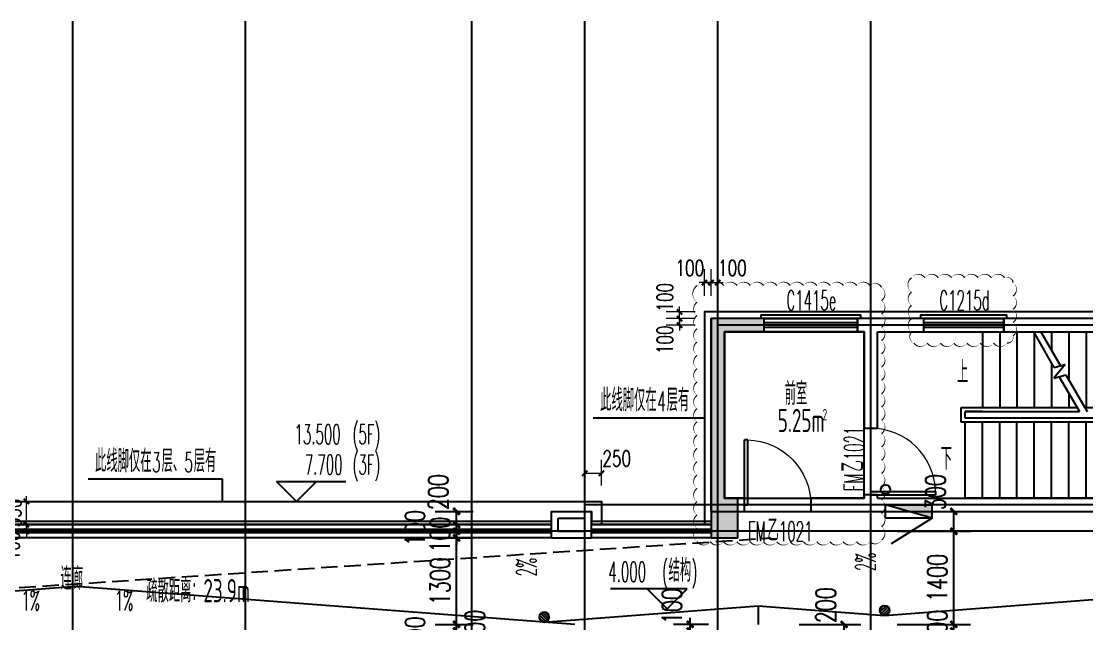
# Model space of a CAD drawing. Extents: x -129588 to 17450, y 1144 to 109436.
# Drawn here: x -30488 to -14465, y 88008 to 97069 of the extents above; entities that cross this region are included whole.
import ezdxf

# ---------------------------------------------------------------- set-up
doc = ezdxf.new("R2010")
doc.units = 0
doc.header["$LTSCALE"] = 1000
doc.header["$MEASUREMENT"] = 0
doc.linetypes.add('DASH', pattern=[0.35, 0.25, -0.1])
for name, color, linetype in [('-消防立管', 1, 'Continuous'), ('A-外装饰线脚', 7, 'Continuous'), ('A-疏散距离', 105, 'DASH'), ('A-第三道尺寸线', 105, 'Continuous'), ('A-线脚看线', 9, 'Continuous'), ('AE-FLOR', 151, 'Continuous'), ('DIM_ELEV', 3, 'Continuous'), ('DIM_LEAD', 3, 'Continuous'), ('DIM_SYMB', 3, 'Continuous'), ('DOOR_FIRE', 4, 'Continuous'), ('DOOR_FIRE_TEXT', 7, 'Continuous'), ('DOTE', 16, 'Continuous'), ('LABEL_PM', 7, 'Continuous'), ('NL', 5, 'Continuous'), ('PUB_HATCH', 8, 'Continuous'), ('PUB_TEXT', 7, 'Continuous'), ('STAIR', 5, 'Continuous'), ('WALL', 2, 'Continuous'), ('WINDOW', 4, 'Continuous'), ('WINDOW_TEXT', 7, 'Continuous'), ('ys', 154, 'Continuous'), ('剪力墙', 6, 'Continuous'), ('栏杆', 142, 'Continuous')]:
    doc.layers.add(name, color=color, linetype=linetype)
for name, color, linetype, plot in [('A-area(算全面积)', 21, 'Continuous', False), ('A-area(算半面积)', 23, 'Continuous', False), ('Q20160530修改', 20, 'Continuous', False)]:
    doc.layers.add(name, color=color, linetype=linetype, plot=plot)
doc.layers.add('A-第四道尺寸线(线脚尺寸)', color=105, linetype='Continuous', lineweight=5)
doc.styles.add('_TCH_DIM', font='SIMPLEX.shx', dxfattribs={"width": 0.7, "bigfont": 'GBCBIG.shx'})
doc.styles.add('_TCH_DIM_T3', font='SIMPLEX.shx', dxfattribs={"width": 0.705882, "bigfont": 'GBCBIG.shx'})
doc.styles.add('_TCH_WINDOW', font='SIMPLEX.shx', dxfattribs={"width": 0.7, "height": 3.5, "bigfont": 'GBCBIG.shx'})
doc.styles.get("Standard").update_dxf_attribs({"font": 'gbenor.shx', "width": 0.7, "bigfont": 'gbcbig.shx'})
doc.dimstyles.new('_TCH_ARCH&&100', dxfattribs={"dimtxt": 297.5, "dimasz": 100, "dimexe": 250, "dimexo": 300, "dimgap": 100, "dimtad": 1, "dimdec": 0, "dimzin": 0, "dimdsep": 46, "dimtxsty": '_TCH_DIM_T3', "dimblk": 'ARCHTICK', "dimcen": 0.09, "dimclrt": 7, "dimazin": 2, "dimtfac": 1, "dimtdec": 0, "dimtix": 1, "dimtmove": 2, "dimatfit": 3, "dimfxl": 0, "dimtolj": 1, "dimtzin": 0, "dimarcsym": 0})
doc.dimstyles.new('_TCH_ARCH&&80', dxfattribs={"dimtxt": 238, "dimasz": 80, "dimexe": 200, "dimexo": 240, "dimgap": 80, "dimtad": 1, "dimdec": 0, "dimzin": 0, "dimdsep": 46, "dimtxsty": '_TCH_DIM_T3', "dimblk": 'ARCHTICK', "dimcen": 0.09, "dimclrt": 7, "dimazin": 2, "dimtfac": 1, "dimtdec": 0, "dimtix": 1, "dimtmove": 2, "dimatfit": 3, "dimfxl": 0, "dimtolj": 1, "dimtzin": 0, "dimarcsym": 0})

# ---------------------------------------------------------------- blocks, each defined once
blk = doc.blocks.new('zhouxianssceng0329')
at = {"layer": 'DOTE'}
for p, q in [((-29714, 140298), (-29714, 156469)), ((-27114, 132090), (-27114, 156469)), ((-23714, 132090), (-23714, 156469)), ((-22014, 143398), (-22014, 156469)), ((-20014, 143398), (-20014, 156469)), ((-17714, 143398), (-17714, 156469)), ((5501, 151898), (-20014, 151898)), ((5501, 149198), (-22014, 149198)), ((5501, 148798), (-44989, 148798))]:
    blk.add_line(p, q, dxfattribs=at)
blk = doc.blocks.new('jgjlq030328')
at = {"layer": 'PUB_HATCH'}
blk.add_hatch(color=256, dxfattribs=at).paths.add_polyline_path([(-266435, 22212), (-266035, 22212), (-266035, 22812), (-266235, 22812), (-266235, 25312), (-265635, 25312), (-265635, 25512), (-266435, 25512), (-266435, 22612)])
at = {"layer": '剪力墙'}
blk.add_lwpolyline([(-266435, 22212), (-266035, 22212), (-266035, 22812), (-266235, 22812), (-266235, 25312), (-265635, 25312), (-265635, 25512), (-266435, 25512), (-266435, 22612)], close=True, dxfattribs=at)
blk = doc.blocks.new('ssxianjiao0329')
at = {"layer": 'A-线脚看线'}
for points in [[(-17864, 151998), (-17864, 152048), (-19364, 152048), (-19364, 151998)], [(-15664, 151998), (-15664, 152048), (-16964, 152048), (-16964, 151998)], [(-32414, 148948), (-22514, 148948)], [(-21914, 148948), (-20114, 148948)]]:
    blk.add_lwpolyline(points, dxfattribs=at)
blk = doc.blocks.new('$TCHSYS$WIN2D')
for p, q in [((-0.5, 0.5), (0.5, 0.5)), ((-0.5, 0.5), (-0.5, -0.5)), ((0.5, 0.5), (0.5, -0.5)), ((0.5, 0.167), (-0.5, 0.167)), ((0.5, -0.167), (-0.5, -0.167)), ((-0.5, -0.5), (0.5, -0.5))]:
    blk.add_line(p, q)
blk = doc.blocks.new('$DorLib2D$00000001')
for p, q in [((0.45, 0.975), (0.5, 0.975)), ((0.45, 0), (0.45, 0.975)), ((0.5, 0), (0.5, 0.975)), ((0.5, 0), (0.45, 0))]:
    blk.add_line(p, q)
at = {"lineweight": 13}
blk.add_arc((0.475, 0), 0.975, 91.4693, 180, dxfattribs=at)
blk = doc.blocks.new('3-122')
at = {"layer": 'A-area(算全面积)'}
blk.add_lwpolyline([(-141672, 92398), (-141672, 90898), (-141672, 89898), (-140972, 89898), (-139572, 89898), (-139572, 92398)], close=True, dxfattribs=at)
at = {"layer": 'AE-FLOR'}
for points in [[(-144272, 89498), (-154172, 89498)], [(-141872, 89498), (-143672, 89498)], [(-144272, 89298), (-154172, 89298)], [(-141872, 89298), (-143672, 89298)]]:
    blk.add_lwpolyline(points, dxfattribs=at)
at = {"layer": 'DIM_ELEV'}
for p, q in [((-142233, 88534), (-143387, 88534)), ((-142533, 88234), (-142833, 88534)), ((-142533, 88234), (-142233, 88534))]:
    blk.add_line(p, q, dxfattribs=at)
at = {"layer": 'DIM_SYMB'}
for points in [[(-138182, 90498, 0, 0, 0), (-135322, 90498, 0, 0, 0), (-135322, 91798, 0, 0, 0), (-136192, 91798, 80, 0, 0), (-136492, 91798, 0, 0, 0)], [(-137922, 91798, 0, 0, 0), (-137052, 91798, 80, 0, 0), (-136752, 91798, 0, 0, 0)]]:
    blk.add_lwpolyline(points, format="xyseb", dxfattribs=at)
at = {"layer": 'DOOR_FIRE'}
blk.add_line((-141372, 89698), (-140372, 89698), dxfattribs=at)
at = {"layer": 'STAIR'}
for p, q in [((-137792, 92398), (-137026, 92398)), ((-137792, 92398), (-137792, 91258)), ((-137532, 92398), (-137532, 91258)), ((-137272, 92398), (-137272, 91258)), ((-137026, 92398), (-136717, 91863)), ((-137012, 92374), (-137012, 91258)), ((-136911, 92398), (-135972, 92398)), ((-136911, 92398), (-136617, 91889)), ((-136752, 92398), (-136752, 92123)), ((-136492, 92398), (-136492, 91673)), ((-136232, 92398), (-136232, 91258)), ((-136752, 91923), (-136752, 91258)), ((-136717, 91863), (-136545, 91909)), ((-136545, 91909), (-136717, 91703)), ((-136717, 91703), (-136537, 91751)), ((-136637, 91724), (-136333, 91198)), ((-136537, 91751), (-136218, 91198)), ((-136492, 91473), (-136492, 91258)), ((-138112, 91038), (-138112, 91258)), ((-138112, 91258), (-136368, 91258)), ((-138052, 91098), (-138052, 91198)), ((-138052, 91198), (-136333, 91198)), ((-137792, 91198), (-138052, 91198)), ((-137792, 91198), (-136333, 91198)), ((-136252, 91258), (-135912, 91258)), ((-135912, 91038), (-138112, 91038)), ((-135972, 91098), (-138052, 91098)), ((-135972, 91098), (-138052, 91098)), ((-138052, 89898), (-138052, 91038)), ((-137792, 89898), (-137792, 91038)), ((-137532, 89898), (-137532, 91038)), ((-137272, 89898), (-137272, 91038)), ((-137012, 89898), (-137012, 91038)), ((-136752, 89898), (-136752, 91038)), ((-136492, 89898), (-136492, 91038)), ((-136232, 89898), (-136232, 91038)), ((-135972, 89898), (-138052, 89898))]:
    blk.add_line(p, q, dxfattribs=at)
at = {"layer": 'WALL'}
for p, q in [((-141072, 92598), (-141872, 92598)), ((-141872, 89698), (-141872, 92598)), ((-141072, 92398), (-141072, 92598)), ((-139472, 92598), (-139672, 92598)), ((-139672, 92598), (-139672, 92398)), ((-138672, 92598), (-139472, 92598)), ((-138672, 92398), (-138672, 92598)), ((-134572, 92598), (-137472, 92598)), ((-137472, 92598), (-137472, 92398)), ((-141672, 92398), (-141072, 92398)), ((-141672, 89898), (-141672, 92398)), ((-139672, 92398), (-139572, 92398)), ((-139572, 92398), (-139572, 90948)), ((-139372, 92398), (-138672, 92398)), ((-139372, 90948), (-139372, 92398)), ((-137472, 92398), (-134672, 92398)), ((-139572, 90948), (-139372, 90948)), ((-141372, 89898), (-141672, 89898)), ((-141372, 89698), (-141372, 89898)), ((-139572, 89898), (-140372, 89898)), ((-140372, 89898), (-140372, 89698)), ((-139372, 89948), (-139572, 89948)), ((-139572, 89948), (-139572, 89898)), ((-139372, 89898), (-139372, 89948)), ((-139372, 89898), (-134672, 89898)), ((-144272, 89298), (-144272, 89698)), ((-144272, 89698), (-143672, 89698)), ((-144172, 89398), (-144172, 89598)), ((-144172, 89598), (-143772, 89598)), ((-143772, 89398), (-143772, 89598)), ((-143672, 89298), (-143672, 89698)), ((-141872, 89698), (-141372, 89698)), ((-140372, 89698), (-139472, 89698)), ((-139472, 89698), (-134572, 89698)), ((-144272, 89298), (-143672, 89298)), ((-144172, 89398), (-143772, 89398))]:
    blk.add_line(p, q, dxfattribs=at)
at = {"layer": '栏杆'}
for points in [[(-144272, 89423), (-154172, 89423)], [(-141872, 89423), (-143672, 89423)], [(-144272, 89373), (-154172, 89373)], [(-141872, 89373), (-143672, 89373)]]:
    blk.add_lwpolyline(points, dxfattribs=at)
at = {"layer": 'DOOR_FIRE', "xscale": -1000, "yscale": -1000, "zscale": 200, "rotation": 90}
blk.add_blockref('$DorLib2D$00000001', (-139472, 90448), dxfattribs=at)
at = {"layer": 'DOOR_FIRE', "xscale": -1000, "yscale": 1000, "zscale": 200}
blk.add_blockref('$DorLib2D$00000001', (-140872, 89798), dxfattribs=at)
at = {"layer": 'WINDOW'}
ref = blk.add_blockref('$TCHSYS$WIN2D', (-140372, 92498), dxfattribs=dict(at, xscale=1400, yscale=-200, zscale=1400))
ref.add_attrib('A', 'C1415e', (-140739, 92724), dxfattribs={"layer": 'WINDOW_TEXT', "height": 297.5, "style": '_TCH_WINDOW', "width": 0.494118})
ref = blk.add_blockref('$TCHSYS$WIN2D', (-138072, 92498), dxfattribs=dict(at, xscale=1200, yscale=-200, zscale=1200))
ref.add_attrib('A', 'C1215d', (-138439, 92724), dxfattribs={"layer": 'WINDOW_TEXT', "height": 297.5, "style": '_TCH_WINDOW', "width": 0.494118})
at = {"layer": 'DOOR_FIRE_TEXT', "style": '_TCH_WINDOW'}
for s, height, width, p in [('1021', 297.5, 0.494118, (-139572, 90468)), ('乙', 338, 0.7, (-139572, 90296)), ('FM', 297.5, 0.494118, (-139572, 90002))]:
    blk.add_text(s, height=height, rotation=90, dxfattribs=dict(at, width=width)).set_placement(p)
for s, height, width, p in [('乙', 338, 0.7, (-141025, 89248)), ('FM', 297.5, 0.494118, (-141319, 89248)), ('1021', 297.5, 0.494118, (-140852, 89248))]:
    blk.add_text(s, height=height, dxfattribs=dict(at, width=width)).set_placement(p)
at = {"layer": 'PUB_TEXT', "style": '_TCH_DIM'}
for s, height, width, p in [('上', 338, 0.7, (-138173, 91623)), ('下', 338, 0.7, (-138420, 90323)), ('4.000', 297.5, 0.494118, (-143417, 88639)), ('(', 298, 0.494118, (-142610, 88639)), ('结构', 337.6, 0.7, (-142512, 88639)), (')', 298, 0.494118, (-142168, 88639))]:
    blk.add_text(s, height=height, dxfattribs=dict(at, width=width)).set_placement(p)
at = {"layer": 'PUB_TEXT', "width": 0.7}
for s, height, p in [('前室', 337.6, (-140766, 91300)), ('5.25m', 350, (-140870, 90890)), ('2', 175, (-140196, 91065)), ('连廊', 337.6, (-151657, 88518))]:
    blk.add_text(s, height=height, dxfattribs=at).set_placement(p)
blk = doc.blocks.new('_ArchTick')
at = {"color": 0, "linetype": 'ByBlock', "const_width": 0.4}
blk.add_lwpolyline([(-0.5, -0.5), (0.5, 0.5)], dxfattribs=at)
blk = doc.blocks.new('*D1581')
at = {"layer": 'A-第四道尺寸线(线脚尺寸)', "color": 0, "lineweight": -2, "transparency": 16777216}
for p, q in [((-20589, 92598), (-20589, 92678)), ((-20354, 92598), (-20789, 92598)), ((-20354, 92498), (-20789, 92498)), ((-20589, 92498), (-20589, 92598)), ((-20589, 92498), (-20589, 92418))]:
    blk.add_line(p, q, dxfattribs=at)
at = {"layer": 'Defpoints', "color": 0, "transparency": 16777216}
for p in [(-20589, 92598), (-20114, 92598), (-20114, 92498)]:
    blk.add_point(p, dxfattribs=at)
at = {"layer": 'A-第四道尺寸线(线脚尺寸)', "color": 0, "lineweight": -2, "transparency": 16777216, "xscale": 80, "yscale": 80, "zscale": 80}
for p, rotation in [((-20589, 92598), 270), ((-20589, 92498), 90)]:
    blk.add_blockref('_ArchTick', p, dxfattribs=dict(at, rotation=rotation))
at = {"layer": 'A-第四道尺寸线(线脚尺寸)', "color": 7, "transparency": 16777216, "insert": (-20809, 92278), "char_height": 238, "attachment_point": 5, "rotation": 90, "style": '_TCH_DIM_T3'}
blk.add_mtext('\\A1;100', dxfattribs=at)
blk = doc.blocks.new('*D1582')
at = {"layer": 'A-第四道尺寸线(线脚尺寸)', "color": 0, "lineweight": -2, "transparency": 16777216}
for p, q in [((-20589, 92698), (-20589, 92778)), ((-20354, 92698), (-20789, 92698)), ((-20589, 92598), (-20589, 92698)), ((-20354, 92598), (-20789, 92598)), ((-20589, 92598), (-20589, 92518))]:
    blk.add_line(p, q, dxfattribs=at)
at = {"layer": 'Defpoints', "color": 0, "transparency": 16777216}
for p in [(-20589, 92698), (-20114, 92698), (-20114, 92598)]:
    blk.add_point(p, dxfattribs=at)
at = {"layer": 'A-第四道尺寸线(线脚尺寸)', "color": 0, "lineweight": -2, "transparency": 16777216, "xscale": 80, "yscale": 80, "zscale": 80}
for p, rotation in [((-20589, 92698), 270), ((-20589, 92598), 90)]:
    blk.add_blockref('_ArchTick', p, dxfattribs=dict(at, rotation=rotation))
at = {"layer": 'A-第四道尺寸线(线脚尺寸)', "color": 7, "transparency": 16777216, "insert": (-20809, 92918), "char_height": 238, "attachment_point": 5, "rotation": 90, "style": '_TCH_DIM_T3'}
blk.add_mtext('\\A1;100', dxfattribs=at)
blk = doc.blocks.new('*D1583')
at = {"layer": 'A-第四道尺寸线(线脚尺寸)', "color": 0, "lineweight": -2, "transparency": 16777216}
for p, q in [((-20214, 92938), (-20214, 93339)), ((-20114, 92938), (-20114, 93339)), ((-20214, 93139), (-20294, 93139)), ((-20214, 93139), (-20114, 93139)), ((-20114, 93139), (-20034, 93139))]:
    blk.add_line(p, q, dxfattribs=at)
at = {"layer": 'Defpoints', "color": 0, "transparency": 16777216}
for p in [(-20114, 93139), (-20214, 92698), (-20114, 92698)]:
    blk.add_point(p, dxfattribs=at)
at = {"layer": 'A-第四道尺寸线(线脚尺寸)', "color": 0, "lineweight": -2, "transparency": 16777216, "xscale": 80, "yscale": 80, "zscale": 80}
blk.add_blockref('_ArchTick', (-20214, 93139), dxfattribs=at)
at = {"layer": 'A-第四道尺寸线(线脚尺寸)', "color": 0, "lineweight": -2, "transparency": 16777216, "xscale": 80, "yscale": 80, "zscale": 80, "rotation": 180}
blk.add_blockref('_ArchTick', (-20114, 93139), dxfattribs=at)
at = {"layer": 'A-第四道尺寸线(线脚尺寸)', "color": 7, "transparency": 16777216, "insert": (-20434, 93359), "char_height": 238, "attachment_point": 5, "style": '_TCH_DIM_T3'}
blk.add_mtext('\\A1;100', dxfattribs=at)
blk = doc.blocks.new('*D1584')
at = {"layer": 'A-第四道尺寸线(线脚尺寸)', "color": 0, "lineweight": -2, "transparency": 16777216}
for p, q in [((-20114, 92938), (-20114, 93339)), ((-20014, 92938), (-20014, 93339)), ((-20114, 93139), (-20194, 93139)), ((-20114, 93139), (-20014, 93139)), ((-20014, 93139), (-19934, 93139))]:
    blk.add_line(p, q, dxfattribs=at)
at = {"layer": 'Defpoints', "color": 0, "transparency": 16777216}
for p in [(-20014, 93139), (-20114, 92698), (-20014, 92698)]:
    blk.add_point(p, dxfattribs=at)
at = {"layer": 'A-第四道尺寸线(线脚尺寸)', "color": 0, "lineweight": -2, "transparency": 16777216, "xscale": 80, "yscale": 80, "zscale": 80}
blk.add_blockref('_ArchTick', (-20114, 93139), dxfattribs=at)
at = {"layer": 'A-第四道尺寸线(线脚尺寸)', "color": 0, "lineweight": -2, "transparency": 16777216, "xscale": 80, "yscale": 80, "zscale": 80, "rotation": 180}
blk.add_blockref('_ArchTick', (-20014, 93139), dxfattribs=at)
at = {"layer": 'A-第四道尺寸线(线脚尺寸)', "color": 7, "transparency": 16777216, "insert": (-19794, 93359), "char_height": 238, "attachment_point": 5, "style": '_TCH_DIM_T3'}
blk.add_mtext('\\A1;100', dxfattribs=at)
blk = doc.blocks.new('*D1589')
at = {"layer": 'A-第四道尺寸线(线脚尺寸)', "color": 0, "lineweight": -2, "transparency": 16777216}
for p, q in [((-30412, 89498), (-30412, 89578)), ((-30713, 89498), (-30212, 89498)), ((-30412, 89398), (-30412, 89498)), ((-30713, 89398), (-30212, 89398)), ((-30412, 89398), (-30412, 89318))]:
    blk.add_line(p, q, dxfattribs=at)
at = {"layer": 'Defpoints', "color": 0, "transparency": 16777216}
for p in [(-30953, 89498), (-30412, 89498), (-30953, 89398)]:
    blk.add_point(p, dxfattribs=at)
at = {"layer": 'A-第四道尺寸线(线脚尺寸)', "color": 0, "lineweight": -2, "transparency": 16777216, "xscale": 80, "yscale": 80, "zscale": 80}
for p, rotation in [((-30412, 89498), 270), ((-30412, 89398), 90)]:
    blk.add_blockref('_ArchTick', p, dxfattribs=dict(at, rotation=rotation))
at = {"layer": 'A-第四道尺寸线(线脚尺寸)', "color": 7, "transparency": 16777216, "insert": (-30632, 89178), "char_height": 238, "attachment_point": 5, "rotation": 90, "style": '_TCH_DIM_T3'}
blk.add_mtext('\\A1;100', dxfattribs=at)
blk = doc.blocks.new('*D1590')
at = {"layer": 'A-第四道尺寸线(线脚尺寸)', "color": 0, "lineweight": -2, "transparency": 16777216}
for p, q in [((-30412, 89848), (-30412, 89928)), ((-30713, 89848), (-30212, 89848)), ((-30412, 89498), (-30412, 89848)), ((-30713, 89498), (-30212, 89498)), ((-30412, 89498), (-30412, 89418))]:
    blk.add_line(p, q, dxfattribs=at)
at = {"layer": 'Defpoints', "color": 0, "transparency": 16777216}
for p in [(-30953, 89848), (-30412, 89848), (-30953, 89498)]:
    blk.add_point(p, dxfattribs=at)
at = {"layer": 'A-第四道尺寸线(线脚尺寸)', "color": 0, "lineweight": -2, "transparency": 16777216, "xscale": 80, "yscale": 80, "zscale": 80}
for p, rotation in [((-30412, 89848), 270), ((-30412, 89498), 90)]:
    blk.add_blockref('_ArchTick', p, dxfattribs=dict(at, rotation=rotation))
at = {"layer": 'A-第四道尺寸线(线脚尺寸)', "color": 7, "transparency": 16777216, "insert": (-30611, 89673), "char_height": 238, "attachment_point": 5, "rotation": 90, "style": '_TCH_DIM_T3'}
blk.add_mtext('\\A1;350', dxfattribs=at)
blk = doc.blocks.new('*D1591')
at = {"layer": 'A-第四道尺寸线(线脚尺寸)', "color": 0, "lineweight": -2, "transparency": 16777216}
for p, q in [((-22014, 90088), (-22014, 90473)), ((-21764, 90088), (-21764, 90473)), ((-22014, 90273), (-21764, 90273))]:
    blk.add_line(p, q, dxfattribs=at)
at = {"layer": 'Defpoints', "color": 0, "transparency": 16777216}
for p in [(-21764, 90273), (-22014, 89848), (-21764, 89848)]:
    blk.add_point(p, dxfattribs=at)
at = {"layer": 'A-第四道尺寸线(线脚尺寸)', "color": 0, "lineweight": -2, "transparency": 16777216, "xscale": 80, "yscale": 80, "zscale": 80, "rotation": 180}
blk.add_blockref('_ArchTick', (-22014, 90273), dxfattribs=at)
at = {"layer": 'A-第四道尺寸线(线脚尺寸)', "color": 0, "lineweight": -2, "transparency": 16777216, "xscale": 80, "yscale": 80, "zscale": 80}
blk.add_blockref('_ArchTick', (-21764, 90273), dxfattribs=at)
at = {"layer": 'A-第四道尺寸线(线脚尺寸)', "color": 7, "transparency": 16777216, "insert": (-21533, 90493), "char_height": 238, "attachment_point": 5, "style": '_TCH_DIM_T3'}
blk.add_mtext('\\A1;250', dxfattribs=at)
blk = doc.blocks.new('_LV13')
at = {"color": 0}
for p, q in [((-0.07, 0.49), (-0.49, 0.07)), ((0.18, 0.47), (-0.47, -0.18)), ((0.35, 0.35), (-0.35, -0.35)), ((0.47, 0.18), (-0.18, -0.47)), ((0.49, -0.07), (0.07, -0.49))]:
    blk.add_line(p, q, dxfattribs=at)
blk.add_circle((0, 0), 0.5)
blk = doc.blocks.new('XHS1')
at = {"layer": '-消防立管'}
blk.add_hatch(color=253, dxfattribs=at).paths.add_polyline_path([(918395, -437307), (918595, -438007), (918595, -437307)])
for p, q in [((918395, -437307), (918595, -438007)), ((918395, -437307), (918395, -438007)), ((918395, -437307), (918595, -437307)), ((918595, -438007), (918595, -437307)), ((918395, -438007), (918595, -438007))]:
    blk.add_line(p, q, dxfattribs=at)
at = {"ltscale": 0.5}
blk.add_line((918395, -437307), (918009, -437922), dxfattribs=at)
blk = doc.blocks.new('2cengxiaohoushuan0429')
at = {"layer": '-消防立管'}
blk.add_circle((88752, 135494), 70, dxfattribs=at)
at = {"layer": '-消防立管', "xscale": -1, "rotation": 270}
blk.add_blockref('XHS1', (526757, -783329), dxfattribs=at)
blk = doc.blocks.new('*D424')
at = {"layer": 'A-第三道尺寸线', "color": 0, "lineweight": -2, "transparency": 16777216}
for p, q in [((-18791, 87998), (-17864, 87998)), ((-18114, 87798), (-18114, 87998)), ((-18791, 87798), (-17864, 87798))]:
    blk.add_line(p, q, dxfattribs=at)
at = {"layer": 'Defpoints', "color": 0, "transparency": 16777216}
for p in [(-19091, 87998), (-18114, 87998), (-19091, 87798)]:
    blk.add_point(p, dxfattribs=at)
at = {"layer": 'A-第三道尺寸线', "color": 0, "lineweight": -2, "transparency": 16777216, "xscale": 100, "yscale": 100, "zscale": 100}
for p, rotation in [((-18114, 87998), 90), ((-18114, 87798), 270)]:
    blk.add_blockref('_ArchTick', p, dxfattribs=dict(at, rotation=rotation))
at = {"layer": 'A-第三道尺寸线', "color": 7, "transparency": 16777216, "insert": (-18389, 88287), "char_height": 297.5, "attachment_point": 5, "rotation": 90, "style": '_TCH_DIM_T3'}
blk.add_mtext('\\A1;200', dxfattribs=at)
blk = doc.blocks.new('*D457')
at = {"layer": 'A-第三道尺寸线', "color": 0, "lineweight": -2, "transparency": 16777216}
for p, q in [((-20154, 87998), (-20678, 87998)), ((-20428, 87998), (-20428, 88098)), ((-20428, 87898), (-20428, 87998)), ((-20154, 87898), (-20678, 87898)), ((-20428, 87898), (-20428, 87798))]:
    blk.add_line(p, q, dxfattribs=at)
at = {"layer": 'Defpoints', "color": 0, "transparency": 16777216}
for p in [(-20428, 87998), (-19854, 87998), (-19854, 87898)]:
    blk.add_point(p, dxfattribs=at)
at = {"layer": 'A-第三道尺寸线', "color": 0, "lineweight": -2, "transparency": 16777216, "xscale": 100, "yscale": 100, "zscale": 100}
for p, rotation in [((-20428, 87998), 270), ((-20428, 87898), 90)]:
    blk.add_blockref('_ArchTick', p, dxfattribs=dict(at, rotation=rotation))
at = {"layer": 'A-第三道尺寸线', "color": 7, "transparency": 16777216, "insert": (-20703, 88273), "char_height": 297.5, "attachment_point": 5, "rotation": 90, "style": '_TCH_DIM_T3'}
blk.add_mtext('\\A1;100', dxfattribs=at)
blk = doc.blocks.new('*D503')
at = {"layer": 'A-第三道尺寸线', "color": 0, "lineweight": -2, "transparency": 16777216}
for p, q in [((-17314, 89698), (-16214, 89698)), ((-16464, 89398), (-16464, 89698)), ((-17314, 89398), (-16214, 89398))]:
    blk.add_line(p, q, dxfattribs=at)
at = {"layer": 'Defpoints', "color": 0, "transparency": 16777216}
for p in [(-17614, 89698), (-16464, 89698), (-17614, 89398)]:
    blk.add_point(p, dxfattribs=at)
at = {"layer": 'A-第三道尺寸线', "color": 0, "lineweight": -2, "transparency": 16777216, "xscale": 100, "yscale": 100, "zscale": 100}
for p, rotation in [((-16464, 89698), 90), ((-16464, 89398), 270)]:
    blk.add_blockref('_ArchTick', p, dxfattribs=dict(at, rotation=rotation))
at = {"layer": 'A-第三道尺寸线', "color": 7, "transparency": 16777216, "insert": (-16739, 89987), "char_height": 297.5, "attachment_point": 5, "rotation": 90, "style": '_TCH_DIM_T3'}
blk.add_mtext('\\A1;300', dxfattribs=at)
blk = doc.blocks.new('*D504')
at = {"layer": 'A-第三道尺寸线', "color": 0, "lineweight": -2, "transparency": 16777216}
for p, q in [((-17314, 89398), (-16214, 89398)), ((-16464, 87998), (-16464, 89398)), ((-17314, 87998), (-16214, 87998))]:
    blk.add_line(p, q, dxfattribs=at)
at = {"layer": 'Defpoints', "color": 0, "transparency": 16777216}
for p in [(-17614, 89398), (-16464, 89398), (-17614, 87998)]:
    blk.add_point(p, dxfattribs=at)
at = {"layer": 'A-第三道尺寸线', "color": 0, "lineweight": -2, "transparency": 16777216, "xscale": 100, "yscale": 100, "zscale": 100}
for p, rotation in [((-16464, 89398), 90), ((-16464, 87998), 270)]:
    blk.add_blockref('_ArchTick', p, dxfattribs=dict(at, rotation=rotation))
at = {"layer": 'A-第三道尺寸线', "color": 7, "transparency": 16777216, "insert": (-16713, 88698), "char_height": 297.5, "attachment_point": 5, "rotation": 90, "style": '_TCH_DIM_T3'}
blk.add_mtext('\\A1;1400', dxfattribs=at)
blk = doc.blocks.new('*D505')
at = {"layer": 'A-第三道尺寸线', "color": 0, "lineweight": -2, "transparency": 16777216}
for p, q in [((-17314, 87998), (-16214, 87998)), ((-16464, 87998), (-16464, 88098)), ((-16464, 87898), (-16464, 87998)), ((-17314, 87898), (-16214, 87898)), ((-16464, 87898), (-16464, 87798))]:
    blk.add_line(p, q, dxfattribs=at)
at = {"layer": 'Defpoints', "color": 0, "transparency": 16777216}
for p in [(-17614, 87998), (-16464, 87998), (-17614, 87898)]:
    blk.add_point(p, dxfattribs=at)
at = {"layer": 'A-第三道尺寸线', "color": 0, "lineweight": -2, "transparency": 16777216, "xscale": 100, "yscale": 100, "zscale": 100}
for p, rotation in [((-16464, 87998), 270), ((-16464, 87898), 90)]:
    blk.add_blockref('_ArchTick', p, dxfattribs=dict(at, rotation=rotation))
at = {"layer": 'A-第三道尺寸线', "color": 7, "transparency": 16777216, "insert": (-16713, 87948), "char_height": 297.5, "attachment_point": 5, "rotation": 90, "style": '_TCH_DIM_T3'}
blk.add_mtext('\\A1;100', dxfattribs=at)
blk = doc.blocks.new('*D870')
at = {"layer": 'A-第三道尺寸线', "color": 0, "lineweight": -2, "transparency": 16777216}
for p, q in [((-23942, 87898), (-23942, 87998)), ((-24264, 87898), (-23692, 87898)), ((-23942, 87798), (-23942, 87898)), ((-24264, 87798), (-23692, 87798)), ((-23942, 87798), (-23942, 87698))]:
    blk.add_line(p, q, dxfattribs=at)
at = {"layer": 'Defpoints', "color": 0, "transparency": 16777216}
for p in [(-24564, 87898), (-23942, 87898), (-24564, 87798)]:
    blk.add_point(p, dxfattribs=at)
at = {"layer": 'A-第三道尺寸线', "color": 0, "lineweight": -2, "transparency": 16777216, "xscale": 100, "yscale": 100, "zscale": 100}
for p, rotation in [((-23942, 87898), 270), ((-23942, 87798), 90)]:
    blk.add_blockref('_ArchTick', p, dxfattribs=dict(at, rotation=rotation))
at = {"layer": 'A-第三道尺寸线', "color": 7, "transparency": 16777216, "insert": (-24567, 87848), "char_height": 297.5, "attachment_point": 5, "rotation": 90, "style": '_TCH_DIM_T3'}
blk.add_mtext('\\A1;100', dxfattribs=at)
blk = doc.blocks.new('*D871')
at = {"layer": 'A-第三道尺寸线', "color": 0, "lineweight": -2, "transparency": 16777216}
for p, q in [((-24264, 87998), (-23692, 87998)), ((-23942, 87998), (-23942, 88098)), ((-23942, 87898), (-23942, 87998)), ((-24264, 87898), (-23692, 87898)), ((-23942, 87898), (-23942, 87798))]:
    blk.add_line(p, q, dxfattribs=at)
at = {"layer": 'Defpoints', "color": 0, "transparency": 16777216}
for p in [(-24564, 87998), (-23942, 87998), (-24564, 87898)]:
    blk.add_point(p, dxfattribs=at)
at = {"layer": 'A-第三道尺寸线', "color": 0, "lineweight": -2, "transparency": 16777216, "xscale": 100, "yscale": 100, "zscale": 100}
for p, rotation in [((-23942, 87998), 270), ((-23942, 87898), 90)]:
    blk.add_blockref('_ArchTick', p, dxfattribs=dict(at, rotation=rotation))
at = {"layer": 'A-第三道尺寸线', "color": 7, "transparency": 16777216, "insert": (-23667, 87948), "char_height": 297.5, "attachment_point": 5, "rotation": 90, "style": '_TCH_DIM_T3'}
blk.add_mtext('\\A1;100', dxfattribs=at)
blk = doc.blocks.new('*D872')
at = {"layer": 'A-第三道尺寸线', "color": 0, "lineweight": -2, "transparency": 16777216}
for p, q in [((-24264, 89298), (-23692, 89298)), ((-23942, 87998), (-23942, 89298)), ((-24264, 87998), (-23692, 87998))]:
    blk.add_line(p, q, dxfattribs=at)
at = {"layer": 'Defpoints', "color": 0, "transparency": 16777216}
for p in [(-24564, 89298), (-23942, 89298), (-24564, 87998)]:
    blk.add_point(p, dxfattribs=at)
at = {"layer": 'A-第三道尺寸线', "color": 0, "lineweight": -2, "transparency": 16777216, "xscale": 100, "yscale": 100, "zscale": 100}
for p, rotation in [((-23942, 89298), 90), ((-23942, 87998), 270)]:
    blk.add_blockref('_ArchTick', p, dxfattribs=dict(at, rotation=rotation))
at = {"layer": 'A-第三道尺寸线', "color": 7, "transparency": 16777216, "insert": (-24190, 88648), "char_height": 297.5, "attachment_point": 5, "rotation": 90, "style": '_TCH_DIM_T3'}
blk.add_mtext('\\A1;1300', dxfattribs=at)
blk = doc.blocks.new('*D873')
at = {"layer": 'A-第三道尺寸线', "color": 0, "lineweight": -2, "transparency": 16777216}
for p, q in [((-23942, 89398), (-23942, 89498)), ((-24264, 89398), (-23692, 89398)), ((-24264, 89298), (-23692, 89298)), ((-23942, 89298), (-23942, 89398)), ((-23942, 89298), (-23942, 89198))]:
    blk.add_line(p, q, dxfattribs=at)
at = {"layer": 'Defpoints', "color": 0, "transparency": 16777216}
for p in [(-24564, 89398), (-24564, 89298), (-23942, 89398)]:
    blk.add_point(p, dxfattribs=at)
at = {"layer": 'A-第三道尺寸线', "color": 0, "lineweight": -2, "transparency": 16777216, "xscale": 100, "yscale": 100, "zscale": 100}
for p, rotation in [((-23942, 89398), 270), ((-23942, 89298), 90)]:
    blk.add_blockref('_ArchTick', p, dxfattribs=dict(at, rotation=rotation))
at = {"layer": 'A-第三道尺寸线', "color": 7, "transparency": 16777216, "insert": (-24190, 89348), "char_height": 297.5, "attachment_point": 5, "rotation": 90, "style": '_TCH_DIM_T3'}
blk.add_mtext('\\A1;100', dxfattribs=at)
blk = doc.blocks.new('*D874')
at = {"layer": 'A-第三道尺寸线', "color": 0, "lineweight": -2, "transparency": 16777216}
for p, q in [((-23942, 89498), (-23942, 89598)), ((-24264, 89498), (-23692, 89498)), ((-23942, 89398), (-23942, 89498)), ((-24264, 89398), (-23692, 89398)), ((-23942, 89398), (-23942, 89298))]:
    blk.add_line(p, q, dxfattribs=at)
at = {"layer": 'Defpoints', "color": 0, "transparency": 16777216}
for p in [(-24564, 89498), (-23942, 89498), (-24564, 89398)]:
    blk.add_point(p, dxfattribs=at)
at = {"layer": 'A-第三道尺寸线', "color": 0, "lineweight": -2, "transparency": 16777216, "xscale": 100, "yscale": 100, "zscale": 100}
for p, rotation in [((-23942, 89498), 270), ((-23942, 89398), 90)]:
    blk.add_blockref('_ArchTick', p, dxfattribs=dict(at, rotation=rotation))
at = {"layer": 'A-第三道尺寸线', "color": 7, "transparency": 16777216, "insert": (-24567, 89448), "char_height": 297.5, "attachment_point": 5, "rotation": 90, "style": '_TCH_DIM_T3'}
blk.add_mtext('\\A1;100', dxfattribs=at)
blk = doc.blocks.new('*D875')
at = {"layer": 'A-第三道尺寸线', "color": 0, "lineweight": -2, "transparency": 16777216}
for p, q in [((-24264, 89698), (-23692, 89698)), ((-23942, 89498), (-23942, 89698)), ((-24264, 89498), (-23692, 89498))]:
    blk.add_line(p, q, dxfattribs=at)
at = {"layer": 'Defpoints', "color": 0, "transparency": 16777216}
for p in [(-24564, 89698), (-23942, 89698), (-24564, 89498)]:
    blk.add_point(p, dxfattribs=at)
at = {"layer": 'A-第三道尺寸线', "color": 0, "lineweight": -2, "transparency": 16777216, "xscale": 100, "yscale": 100, "zscale": 100}
for p, rotation in [((-23942, 89698), 90), ((-23942, 89498), 270)]:
    blk.add_blockref('_ArchTick', p, dxfattribs=dict(at, rotation=rotation))
at = {"layer": 'A-第三道尺寸线', "color": 7, "transparency": 16777216, "insert": (-24217, 89987), "char_height": 297.5, "attachment_point": 5, "rotation": 90, "style": '_TCH_DIM_T3'}
blk.add_mtext('\\A1;200', dxfattribs=at)
blk = doc.blocks.new('34cengxianjiao0427')
at = {"layer": 'A-第四道尺寸线(线脚尺寸)'}
for base, p1, p2, angle, picture, middle in [((-20113.7, 93138.6), (-20213.7, 92698.2), (-20113.7, 92698.2), 0, '*D1583', (-20433.7, 93358.6)), ((-20013.7, 93138.6), (-20113.7, 92698.2), (-20013.7, 92698.2), 0, '*D1584', (-19793.7, 93358.6)), ((-20589.3, 92698.2), (-20113.7, 92598.2), (-20113.7, 92698.2), 90, '*D1582', (-20809.3, 92918.2)), ((-20589.3, 92598.2), (-20113.7, 92498.2), (-20113.7, 92598.2), 90, '*D1581', (-20809.3, 92278.2)), ((-21763.7, 90272.7), (-22013.7, 89848.2), (-21763.7, 89848.2), 360, '*D1591', (-21532.5, 90492.7)), ((-30412, 89498.2), (-30952.9, 89398.2), (-30952.9, 89498.2), 90, '*D1589', (-30632, 89178.2))]:
    dim = blk.add_linear_dim(base=base, p1=p1, p2=p2, angle=angle, dimstyle='_TCH_ARCH&&80', dxfattribs=at)
    dim.commit()
    dim.dimension.update_dxf_attribs({"geometry": picture, "text_midpoint": middle, "dimtype": 161})
dim = blk.add_aligned_dim(p1=(-30952.9, 89498.2), p2=(-30952.9, 89848.2), distance=-540.9, dimstyle='_TCH_ARCH&&80', dxfattribs=at)
dim.commit()
dim.dimension.update_dxf_attribs({"geometry": '*D1590', "text_midpoint": (-30611, 89673.2)})

msp = doc.modelspace()

# ---------------------------------------------------------------- linework, layer by layer
msp.add_lwpolyline([(-3063.7, 73298.2), (1086.3, 73298.2), (1086.3, 73398.2), (4086.3, 73398.2), (4086.3, 73998.2), (4786.3, 73998.2), (4786.3, 80698.2), (4086.3, 80698.2), (4086.3, 83998.2), (-113.7, 83998.2), (-113.7, 84698.2), (2786.3, 84698.2), (2786.3, 88198.2), (2386.3, 88198.2), (2386.3, 94598.2), (1686.3, 94598.2), (1686.3, 95498.2), (-8613.7, 95498.2), (-8613.7, 92698.2), (-20213.7, 92698.2), (-20213.7, 89498.2)])
at = {"layer": 'A-area(算全面积)'}
msp.add_lwpolyline([(-8513.7, 92598.2), (-20113.7, 92598.2), (-20113.7, 89298.2), (-19713.7, 89298.2), (-19713.7, 89698.2), (-8013.7, 89698.2)], dxfattribs=at)
at = {"layer": 'A-area(算半面积)'}
msp.add_lwpolyline([(-32413.7, 89498.2), (-22513.7, 89498.2), (-22513.7, 89698.2), (-21913.7, 89698.2), (-21913.7, 89498.2), (-20113.7, 89498.2), (-20113.7, 89298.2), (-19713.7, 89298.2), (-19713.7, 89698.2), (-8013.7, 89698.2)], dxfattribs=at)
at = {"layer": 'A-外装饰线脚'}
msp.add_lwpolyline([(-33163.7, 89498.2), (-33163.7, 89848.2), (-21763.7, 89848.2), (-21763.7, 89498.2)], dxfattribs=at)
at = {"layer": 'A-疏散距离'}
msp.add_lwpolyline([(-38913.7, 82698.2), (-37505.1, 88089.5), (-19213.7, 89298.2)], dxfattribs=at)
at = {"layer": 'DIM_ELEV'}
for p, q in [((-26348.7, 89848.2), (-26648.7, 90148.2)), ((-26648.7, 90148.2), (-25605.9, 90148.2)), ((-26348.7, 89848.2), (-26048.7, 90148.2))]:
    msp.add_line(p, q, dxfattribs=at)
at = {"layer": 'DIM_LEAD'}
for p, q in [((-20379.5, 91098.2), (-21887.3, 91098.2)), ((-20213.7, 91098.2), (-20379.5, 91098.2)), ((-27463.7, 90182.2), (-29484.2, 90182.2)), ((-27463.7, 89848.2), (-27463.7, 90182.2))]:
    msp.add_line(p, q, dxfattribs=at)
at = {"layer": 'DIM_LEAD', "const_width": 13.3}
for points in [[(-20207, 91098.2, 1), (-20220.4, 91098.2, 1)], [(-27463.7, 89841.6, 1), (-27463.7, 89854.9, 1)]]:
    msp.add_lwpolyline(points, format="xyb", close=True, dxfattribs=at)
at = {"layer": 'DIM_SYMB'}
for points in [[(-17537.9, 89220.6, 0, 0, 0), (-17537.9, 88725.7, 80, 0, 0), (-17537.9, 88425.7, 0, 0, 0)], [(-22636.7, 89141.8, 0, 0, 0), (-22636.7, 88646.9, 80, 0, 0), (-22636.7, 88346.9, 0, 0, 0)], [(-30077, 88102.3, 0, 0, 0), (-30572, 88102.3, 80, 0, 0), (-30872, 88102.3, 0, 0, 0)], [(-29250.4, 88102.3, 0, 0, 0), (-28755.5, 88102.3, 80, 0, 0), (-28455.5, 88102.3, 0, 0, 0)]]:
    msp.add_lwpolyline(points, format="xyseb", dxfattribs=at)
at = {"layer": 'Q20160530修改'}
for points in [[(-17098.5, 93212, 0, 20, -0.5205671), (-16898.5, 93212, 0, 20, -0.5205671), (-16698.5, 93212, 0, 20, -0.5205671), (-16498.5, 93212, 0, 20, -0.5205671), (-16298.5, 93212, 0, 20, -0.5205671), (-16098.5, 93212, 0, 20, -0.5205671), (-15898.5, 93212, 0, 20, -0.5205671), (-15698.5, 93212, 0, 20, -0.5205671), (-15573, 93137.5, 0, 20, -0.5205671), (-15573, 92937.5, 0, 20, -0.5205671), (-15573, 92737.5, 0, 20, -0.5205671), (-15573, 92537.5, 0, 20, -0.5205671), (-15573, 92337.5, 0, 20, -0.5205671), (-15665, 92229.5, 0, 20, -0.5205671), (-15865, 92229.5, 0, 20, -0.5205671), (-16065, 92229.5, 0, 20, -0.5205671), (-16265, 92229.5, 0, 20, -0.5205671), (-16465, 92229.5, 0, 20, -0.5205671), (-16665, 92229.5, 0, 20, -0.5205671), (-16865, 92229.5, 0, 20, -0.5205671), (-17065, 92229.5, 0, 20, -0.5205671), (-17098.5, 92396, 0, 20, -0.5205671), (-17098.5, 92596, 0, 20, -0.5205671), (-17098.5, 92796, 0, 20, -0.5205671), (-17098.5, 92996, 0, 20, -0.5205671)], [(-20324.5, 93094, 0, 20, -0.5205671), (-20124.5, 93094, 0, 20, -0.5205671), (-19924.5, 93094, 0, 20, -0.5205671), (-19724.5, 93094, 0, 20, -0.5205671), (-19524.5, 93094, 0, 20, -0.5205671), (-19324.5, 93094, 0, 20, -0.5205671), (-19124.5, 93094, 0, 20, -0.5205671), (-18924.5, 93094, 0, 20, -0.5205671), (-18724.5, 93094, 0, 20, -0.5205671), (-18524.5, 93094, 0, 20, -0.5205671), (-18324.5, 93094, 0, 20, -0.5205671), (-18124.5, 93094, 0, 20, -0.5205671), (-17924.5, 93094, 0, 20, -0.5205671), (-17724.5, 93094, 0, 20, -0.5205671), (-17551, 93067.5, 0, 20, -0.5205671), (-17551, 92867.5, 0, 20, -0.5205671), (-17551, 92667.5, 0, 20, -0.5205671), (-17551, 92467.5, 0, 20, -0.5205671), (-17551, 92267.5, 0, 20, -0.5205671), (-17551, 92067.5, 0, 20, -0.5205671), (-17551, 91867.5, 0, 20, -0.5205671), (-17551, 91667.5, 0, 20, -0.5205671), (-17551, 91467.5, 0, 20, -0.5205671), (-17551, 91267.5, 0, 20, -0.5205671), (-17551, 91067.5, 0, 20, -0.5205671), (-17551, 90867.5, 0, 20, -0.5205671), (-17551, 90667.5, 0, 20, -0.5205671), (-17551, 90467.5, 0, 20, -0.5205671), (-17551, 90267.5, 0, 20, -0.5205671), (-17551, 90067.5, 0, 20, -0.5205671), (-17551, 89867.5, 0, 20, -0.5205671), (-17551, 89667.5, 0, 20, -0.5205671), (-17551, 89467.5, 0, 20, -0.5205671), (-17551, 89267.5, 0, 20, -0.5205671), (-17726, 89242.5, 0, 20, -0.5205671), (-17926, 89242.5, 0, 20, -0.5205671), (-18126, 89242.5, 0, 20, -0.5205671), (-18326, 89242.5, 0, 20, -0.5205671), (-18526, 89242.5, 0, 20, -0.5205671), (-18726, 89242.5, 0, 20, -0.5205671), (-18926, 89242.5, 0, 20, -0.5205671), (-19126, 89242.5, 0, 20, -0.5205671), (-19326, 89242.5, 0, 20, -0.5205671), (-19526, 89242.5, 0, 20, -0.5205671), (-19726, 89242.5, 0, 20, -0.5205671), (-19926, 89242.5, 0, 20, -0.5205671), (-20126, 89242.5, 0, 20, -0.5205671), (-20324.5, 89244, 0, 20, -0.5205671), (-20324.5, 89444, 0, 20, -0.5205671), (-20324.5, 89644, 0, 20, -0.5205671), (-20324.5, 89844, 0, 20, -0.5205671), (-20324.5, 90044, 0, 20, -0.5205671), (-20324.5, 90244, 0, 20, -0.5205671), (-20324.5, 90444, 0, 20, -0.5205671), (-20324.5, 90644, 0, 20, -0.5205671), (-20324.5, 90844, 0, 20, -0.5205671), (-20324.5, 91044, 0, 20, -0.5205671), (-20324.5, 91244, 0, 20, -0.5205671), (-20324.5, 91444, 0, 20, -0.5205671), (-20324.5, 91644, 0, 20, -0.5205671), (-20324.5, 91844, 0, 20, -0.5205671), (-20324.5, 92044, 0, 20, -0.5205671), (-20324.5, 92244, 0, 20, -0.5205671), (-20324.5, 92444, 0, 20, -0.5205671), (-20324.5, 92644, 0, 20, -0.5205671), (-20324.5, 92844, 0, 20, -0.5205671)]]:
    msp.add_lwpolyline(points, format="xyseb", close=True, dxfattribs=at)
at = {"layer": 'ys'}
for points in [[(-22164, 87998.2), (-29663.7, 88569.2), (-36703.7, 88033.2)], [(-17503.7, 88133.2), (-11563.7, 88585.4), (-4113.7, 88018.3)], [(-22623.7, 88033.2), (-19406.9, 88278.1), (-17503.7, 88133.2)], [(-19406.9, 88278.1), (-19406.9, 87998.2)]]:
    msp.add_lwpolyline(points, dxfattribs=at)

# ---------------------------------------------------------------- block references
for name, p in [('zhouxianssceng0329', (0, -59400)), ('ssxianjiao0329', (0, -59400)), ('2cengxiaohoushuan0429', (-106241.6, -45468))]:
    msp.add_blockref(name, p)
at = {"layer": 'A-第四道尺寸线(线脚尺寸)'}
msp.add_blockref('34cengxianjiao0427', (0, 0), dxfattribs=at)
at = {"layer": 'LABEL_PM'}
msp.add_blockref('3-122', (121758.3, 0), dxfattribs=at)
at = {"layer": 'NL', "ltscale": 0.5, "extrusion": (0, 0, -1), "yscale": 150, "zscale": -150}
for p, xscale in [((22623.7, 88108.2), 150), ((17503.7, 88208.2), -150)]:
    msp.add_blockref('_LV13', p, dxfattribs=dict(at, xscale=xscale))
at = {"layer": '剪力墙'}
msp.add_blockref('jgjlq030328', (246321.3, 67086.3), dxfattribs=at)

# ---------------------------------------------------------------- texts
at = {"layer": 'A-疏散距离', "linetype": 'ByBlock', "width": 0.7}
for s, height, p in [('疏散距离：', 337.59, (-28609, 88330.5)), ('23.9m', 350, (-27748.9, 88330.5))]:
    msp.add_text(s, height=height, dxfattribs=at).set_placement(p)
at = {"layer": 'PUB_TEXT', "style": '_TCH_DIM'}
for s, height, width, p in [('此线脚仅在', 337.59, 0.7, (-21782.3, 91203.2)), ('4', 297.5, 0.494118, (-20922.2, 91203.2)), ('层有', 337.59, 0.7, (-20782.2, 91203.2)), ('(5F)', 297.5, 0.494118, (-25505.9, 90708.2)), ('13.500', 297.5, 0.494118, (-26377.9, 90708.2)), ('此线脚仅在', 337.59, 0.7, (-29379.2, 90287.2)), ('3', 297.5, 0.494118, (-28519.1, 90287.2)), ('层、', 337.59, 0.7, (-28379.1, 90287.2)), ('5', 297.5, 0.494118, (-28035, 90287.2)), ('层有', 337.59, 0.7, (-27895, 90287.2)), ('7.700', 297.5, 0.494118, (-26223.9, 90253.2)), ('(3F)', 297.5, 0.494118, (-25505.9, 90253.2)), ('1%', 297.5, 0.494118, (-30484.7, 88207.3)), ('1%', 297.5, 0.494118, (-29080.7, 88207.3))]:
    msp.add_text(s, height=height, dxfattribs=dict(at, width=width)).set_placement(p)
at = {"layer": 'PUB_TEXT', "style": '_TCH_DIM', "width": 0.494118}
for p in [(-22741.7, 88720.2), (-17642.9, 88798.9)]:
    msp.add_text('2%', height=297.5, rotation=90, dxfattribs=at).set_placement(p)

# ---------------------------------------------------------------- dimensions: what is measured, and where the dimension line sits
at = {"layer": 'A-第三道尺寸线'}
for base, p1, p2, picture, middle in [((-23941.6, 89698.2), (-24563.5, 89498.2), (-24563.5, 89698.2), '*D875', (-24216.6, 89987.2)), ((-16464, 89698.2), (-17613.7, 89398.2), (-17613.7, 89698.2), '*D503', (-16739, 89987.2)), ((-23941.6, 89498.2), (-24563.5, 89398.2), (-24563.5, 89498.2), '*D874', (-24566.6, 89448.2)), ((-20427.5, 87998.2), (-19853.5, 87898.2), (-19853.5, 87998.2), '*D457', (-20702.5, 88273.2)), ((-18114.3, 87998.2), (-19091.2, 87798.2), (-19091.2, 87998.2), '*D424', (-18389.3, 88287.2)), ((-23941.6, 87998.2), (-24563.5, 87898.2), (-24563.5, 87998.2), '*D871', (-23666.6, 87948.2)), ((-23941.6, 87898.2), (-24563.5, 87798.2), (-24563.5, 87898.2), '*D870', (-24566.6, 87848.2))]:
    dim = msp.add_linear_dim(base=base, p1=p1, p2=p2, angle=90, dimstyle='_TCH_ARCH&&100', dxfattribs=at)
    dim.commit()
    dim.dimension.update_dxf_attribs({"geometry": picture, "text_midpoint": middle, "dimtype": 129})
for p1, p2, distance, picture, middle in [((-24563.5, 89298.2), (-24563.5, 89398.2), -621.9, '*D873', (-24190.4, 89348.2)), ((-17613.7, 87998.2), (-17613.7, 89398.2), -1149.8, '*D504', (-16712.7, 88698.2)), ((-24563.5, 87998.2), (-24563.5, 89298.2), -621.9, '*D872', (-24190.4, 88648.2)), ((-17613.7, 87898.2), (-17613.7, 87998.2), -1149.8, '*D505', (-16712.7, 87948.2))]:
    dim = msp.add_aligned_dim(p1=p1, p2=p2, distance=distance, dimstyle='_TCH_ARCH&&100', dxfattribs=at)
    dim.commit()
    dim.dimension.update_dxf_attribs({"geometry": picture, "text_midpoint": middle})

doc.saveas('drawing.dxf')
